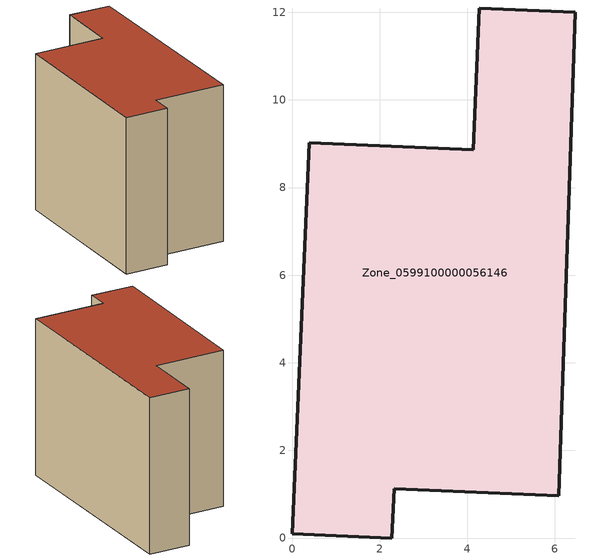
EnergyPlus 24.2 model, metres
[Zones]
Zone_0599100000056146
 floor ground (C_G): 0,0.1 0.39,9.02 4.14,8.86 4.28,12.1 6.47,12 6.09,0.97 2.33,1.13 2.28,0 z1.03
 wall outside (C_F): 2.33,1.13 6.09,0.97 6.47,12 4.28,12.1 4.14,8.86 0.39,9.02 0,0.1 2.28,0 2.33,1.13 z1.03:9.3
 roof outside (C_R): 0.39,9.02 0,0.1 2.28,0 2.33,1.13 6.09,0.97 6.47,12 4.28,12.1 4.14,8.86 z9.3
[BUILDING]
Pand.0599100000056146: North Axis=0; Terrain=City; Loads Convergence Tolerance Value=0.04; Temperature Convergence Tolerance Value=0.4; Solar Distribution=FullExterior; Maximum Number of Warmup Days=25; Minimum Number of Warmup Days=1
[Site:Location]
Rotterdam.The.Hague.AP_ZH_NLD Design_Conditions: Latitude=51.96; Longitude=4.45; Time Zone=1; Elevation=-4.5
[SITE:GROUNDTEMPERATURE:BUILDINGSURFACE]
18, 18, 18, 18, 18, 18, 18, 18, 18, 18, 18, 18
[MATERIAL] Thermal Absorptance=0.9; Solar Absorptance=0.7; Visible Absorptance=0.7
Name | Roughness | Thickness | Conductivity | Density | Specific Heat
G.TI.1975-1991 | MediumSmooth | 0.15 | 0.288461 | 540 | 1210
F.TI.1975-1991 | Rough | 0.3 | 0.230769 | 1920 | 840
R.TI.1975-1991 | MediumRough | 0.2 | 0.153846 | 1500 | 1000
[CONSTRUCTION]
C_G: G.TI.1975-1991
C_F: F.TI.1975-1991
C_R: R.TI.1975-1991
[ZONE]
Zone_0599100000056146: Type=1; Multiplier=1; Ceiling Height=Autocalculate; Volume=Autocalculate; Floor Area=autocalculate; Part of Total Floor Area=Yes
[ZONEINFILTRATION:DESIGNFLOWRATE]
Infil_Zone_0599100000056146: Zone or ZoneList or Space or SpaceList=Zone_0599100000056146; Schedule=AlwaysOn; Design Flow Rate Calculation Method=Flow/Area; Flow Rate per Floor Area=0.003; Constant Term Coefficient=1; Temperature Term Coefficient=0; Velocity Term Coefficient=0; Velocity Squared Term Coefficient=0
[HVACTEMPLATE:ZONE:IDEALLOADSAIRSYSTEM]
Zone_0599100000056146: Maximum Heating Supply Air Temperature=50; Minimum Cooling Supply Air Temperature=13; Maximum Heating Supply Air Humidity Ratio=0.0156; Minimum Cooling Supply Air Humidity Ratio=0.0077; Heating Limit=NoLimit; Cooling Limit=NoLimit; Dehumidification Control Type=ConstantSensibleHeatRatio; Cooling Sensible Heat Ratio=0.7; Dehumidification Setpoint=60; Humidification Control Type=None; Humidification Setpoint=30; Outdoor Air Method=None; Outdoor Air Flow Rate per Person=0.00944; Outdoor Air Flow Rate per Zone Floor Area=0; Outdoor Air Flow Rate per Zone=0; Demand Controlled Ventilation Type=None; Outdoor Air Economizer Type=NoEconomizer; Heat Recovery Type=None; Sensible Heat Recovery Effectiveness=0.7; Latent Heat Recovery Effectiveness=0.65
[ZONECONTROL:THERMOSTAT]
ThermostatControl_Zone_0599100000056146: Zone or ZoneList=Zone_0599100000056146; Control Type Schedule=DualSetpointControlType; Control 1=Thermostat_Zone_0599100000056146; Temperature Difference Between Cutout And Setpoint=0
[THERMOSTATSETPOINT:DUALSETPOINT]
Thermostat_Zone_0599100000056146: Heating Setpoint Temperature Schedule=HeatingSetpoint_Zone_0599100000056146; Cooling Setpoint Temperature Schedule=CoolingSetpoint_Zone_0599100000056146
[SCHEDULE:COMPACT]
HeatingSetpoint_Zone_0599100000056146: Through: 12/31, For: AllDays, Until: 24:00, 21
CoolingSetpoint_Zone_0599100000056146: Through: 12/31, For: AllDays, Until: 24:00, 24
DualSetpointControlType: Through: 12/31, For: AllDays, Until: 24:00, 4
AlwaysOn: Through: 12/31, For: AllDays, Until: 24:00, 1
